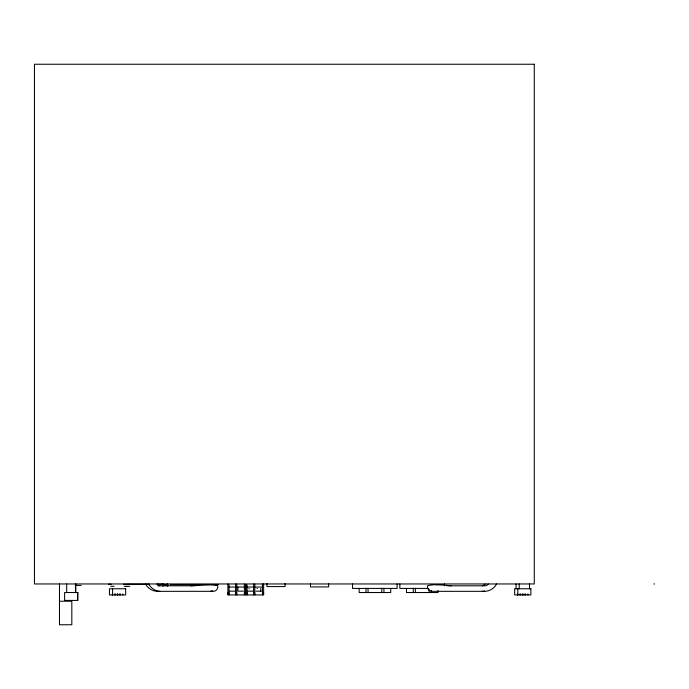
<?xml version="1.0" encoding="UTF-8"?>
<svg xmlns="http://www.w3.org/2000/svg" width="689" height="689" viewBox="0 0 689 689"><rect width="100%" height="100%" fill="white"/><g stroke="black" fill="none" stroke-linecap="round" stroke-linejoin="round"><path stroke-width="1.03" d="M212.462 590.68L210.455 591.326M653.861 583.962L654.55 583.962M108.466 584.281L109.706 584.281M109.878 584.281L111.239 584.281M123.443 584.281L125.605 584.281M126.371 584.281L128.722 584.281M128.852 584.281L149.212 584.281M157.256 584.281L162.88 584.281M167.057 584.281L167.573 584.281M170.321 584.651L218.318 584.651M163.405 584.995L167.177 584.995M75.265 585.392L77.9 585.392M78.434 585.392L81.121 585.392M157.747 585.805L194.091 585.805A121.893 121.893 0 0 1 208.018 584.883A26.26 26.26 0 0 1 217.741 585.805C218.318 588.432 216.268 591.171 213.59 591.326L156.67 591.334A13.961 13.961 0 0 1 145.474 583.962M110.722 586.33L114.081 586.33M124.278 586.33L125.51 586.33M125.846 586.33L127.431 586.33M127.663 586.33L129.842 586.33M229.032 587.045L235.569 587.045M236.723 587.045L244.406 587.045M247.101 587.045L253.638 587.045M254.784 587.045L262.475 587.045M257.1 588.423L257.548 588.423M428.498 588.423L399.844 588.423L399.844 583.962M248.841 588.759L249.289 588.759M229.609 591.162L234.992 591.162M243.26 591.162L237.877 591.162L237.877 587.045M247.678 591.162L253.061 591.162M255.938 591.162L261.32 591.162M227.878 592.876L229.032 592.876M235.569 592.876L236.723 592.876M244.406 592.876L245.56 592.876M245.947 592.876L247.101 592.876M253.638 592.876L254.784 592.876M262.475 592.876L263.629 592.876M227.878 593.677L229.032 593.677M235.569 593.677L236.723 593.677M244.406 593.677L245.56 593.677M245.947 593.677L247.101 593.677M253.638 593.677L254.784 593.677M262.475 593.677L263.629 593.677M227.878 594.478L229.032 594.478M235.569 594.478L236.723 594.478M244.406 594.478L245.56 594.478M245.947 594.478L247.101 594.478M253.638 594.478L254.784 594.478M262.475 594.478L263.629 594.478M59.478 601.23L71.82 601.23L71.82 624.759L59.478 624.759L59.478 583.962M529.479 583.962L529.479 588.759M527.972 593.901L527.972 594.934M525.673 593.901L525.673 594.934M524.837 593.901L524.837 594.934M523.003 593.901L523.003 594.934M522.538 593.901L522.538 594.934M520.703 593.901L520.703 594.934M519.868 593.901L519.868 594.934M519.196 583.962L519.196 588.759M517.801 588.759L517.801 594.934M517.568 593.901L517.568 594.934M516.061 583.962L516.061 588.759M444.414 583.962L444.414 585.745M438.032 590.473L438.032 592.531L406.493 592.531L406.493 588.423M431.254 590.387L431.254 592.531M429.101 589.448L429.101 592.531M415.372 588.251L415.372 592.531M413.305 588.251L413.305 592.531M397.105 583.962L397.105 588.423L352.535 588.423L352.535 583.962M390.723 588.423L390.723 592.531L359.176 592.531L359.176 588.423M383.945 588.251L383.945 592.531M381.784 588.251L381.784 592.531M368.064 588.251L368.064 592.531M365.988 588.251L365.988 592.531M328.653 583.833L328.653 586.925L310.489 586.925L310.489 583.833M285.117 583.497L285.117 586.58L266.944 586.58L266.944 583.497M263.629 583.962L263.629 594.934L245.947 594.934L245.947 584.436M262.475 584.074L262.475 594.934M260.795 588.423L260.795 591.162M254.784 584.074L254.784 594.934M253.638 584.074L253.638 594.934M247.101 584.995L247.101 594.934M245.56 584.436L245.56 594.934L227.878 594.934L227.878 583.962M244.406 584.074L244.406 594.934M236.723 584.074L236.723 594.934M235.569 584.074L235.569 594.934M229.032 584.995L229.032 594.934M167.746 583.962L167.746 586.02M167.177 583.962L167.177 586.02M163.405 583.962L163.405 586.02M162.604 583.962L162.604 586.02M122.754 593.901L122.754 594.934M120.454 593.901L120.454 594.934M119.619 593.901L119.619 594.934M117.785 593.901L117.785 594.934M117.311 593.901L117.311 594.934M115.485 593.901L115.485 594.934M114.65 593.901L114.65 594.934M112.583 588.759L112.583 594.934M112.35 593.901L112.35 594.934M77.547 592.531L77.547 600.42M75.824 583.962L75.824 592.531M75.48 583.962L75.48 592.531M66.678 583.962L66.678 592.531M485.099 583.962A4.263 4.263 0 0 1 482.3 585.805M190.956 585.805A121.893 121.893 0 0 1 199.069 585.073M446.868 585.667A121.893 121.893 0 0 1 448.022 585.805L485.435 585.805A4.263 4.263 0 0 0 488.234 583.962M484.6 590.955A13.961 13.961 0 0 1 482.3 591.334M159.805 591.334A13.961 13.961 0 0 1 148.609 583.962M496.631 583.962A13.961 13.961 0 0 1 485.435 591.334L431.658 591.326C428.98 591.171 426.93 588.432 427.499 585.805A26.26 26.26 0 0 1 437.231 584.883A121.893 121.893 0 0 1 451.157 585.805M159.805 585.805A4.263 4.263 0 0 1 157.006 583.962M534.285 64.241L34.45 64.241L34.45 583.962L534.285 583.962L534.285 64.241M125.656 588.759L109.448 588.759L109.448 594.934L125.656 594.934L125.656 588.759M530.875 588.759L514.666 588.759L514.666 594.934L530.875 594.934L530.875 588.759M77.891 592.531L64.611 592.531L64.611 600.42L77.891 600.42L77.891 592.531"/></g></svg>
